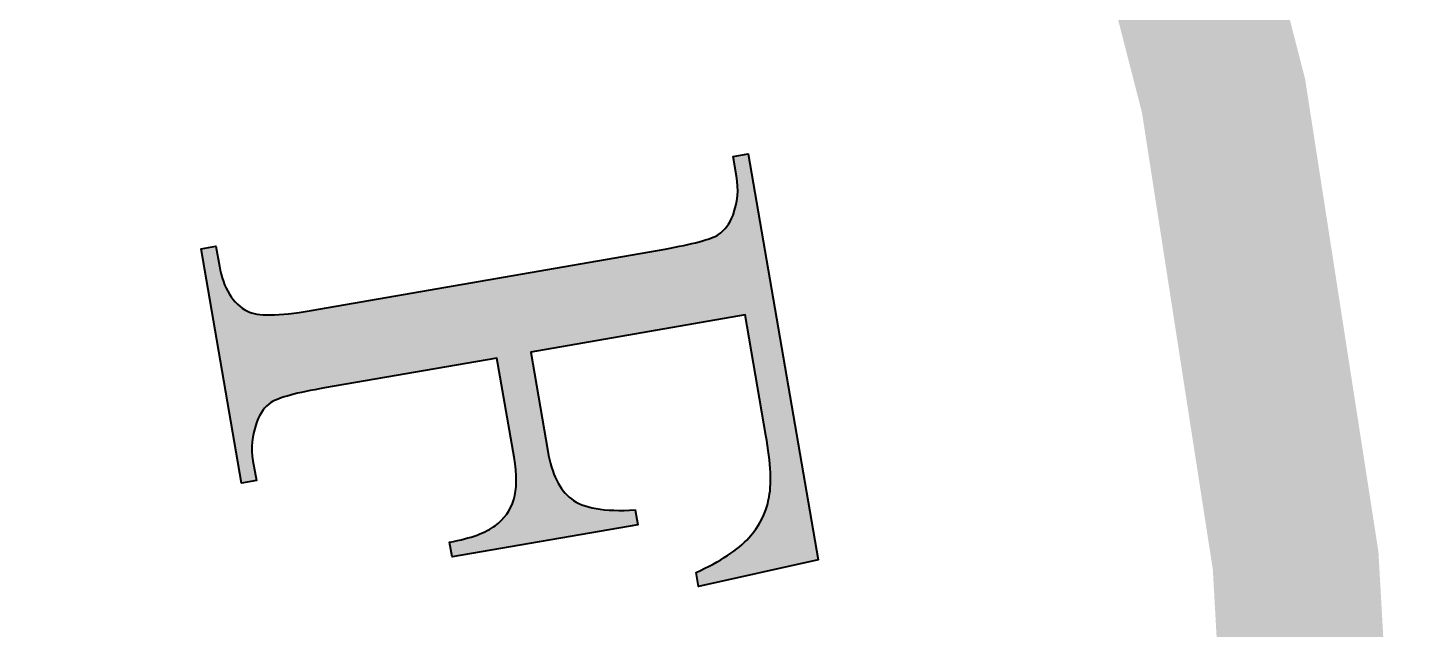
# Model space of a CAD drawing. Extents: x 144 to 1038, y -1303 to 267.
# Drawn here: x 211.304 to 213.599, y 163.349 to 164.351 of the extents above; entities that cross this region are included whole.
import ezdxf

# ---------------------------------------------------------------- set-up
doc = ezdxf.new("R2010")
doc.units = 0
doc.header["$LTSCALE"] = 100
doc.layers.get('0').update_dxf_attribs({"linetype": 'CONTINUOUS'})
doc.layers.add('L18', color=4, linetype='CONTINUOUS')

# ---------------------------------------------------------------- blocks, each defined once
blk = doc.blocks.new('Statelogo_bw')
at = {"layer": 'L18'}
h = blk.add_hatch(color=256, dxfattribs=at)
edge = h.paths.add_edge_path()
edge.add_spline(control_points=[(-515.4716, -46.8921), (-515.463, -46.9426), (-515.4607, -46.9821), (-515.467, -47.0077), (-515.467, -47.0077), (-515.4718, -47.033), (-515.4846, -47.0566), (-515.5026, -47.0766), (-515.5026, -47.0766), (-515.5218, -47.0983), (-515.5534, -47.1191), (-515.5974, -47.139), (-515.5974, -47.139), (-515.5974, -47.139), (-515.593, -47.1642), (-515.593, -47.1642), (-515.593, -47.1642), (-515.593, -47.1642), (-515.3779, -47.1161), (-515.3779, -47.1161), (-515.3779, -47.1161), (-515.3779, -47.1161), (-515.504, -46.385), (-515.504, -46.385), (-515.504, -46.385), (-515.504, -46.385), (-515.5308, -46.3897), (-515.5308, -46.3897), (-515.5308, -46.3897), (-515.5308, -46.3897), (-515.5246, -46.4254), (-515.5246, -46.4254), (-515.5246, -46.4254), (-515.5205, -46.4491), (-515.5226, -46.4724), (-515.531, -46.4953), (-515.531, -46.4953), (-515.5373, -46.5117), (-515.5462, -46.5225), (-515.557, -46.5304), (-515.557, -46.5304), (-515.5708, -46.539), (-515.6045, -46.5479), (-515.6535, -46.5564), (-515.6535, -46.5564), (-515.6535, -46.5564), (-516.2909, -46.6671), (-516.2909, -46.6671), (-516.2909, -46.6671), (-516.3503, -46.6774), (-516.3885, -46.6779), (-516.4054, -46.6686), (-516.4054, -46.6686), (-516.4322, -46.6548), (-516.4492, -46.6272), (-516.4561, -46.5871), (-516.4561, -46.5871), (-516.4561, -46.5871), (-516.4623, -46.5514), (-516.4623, -46.5514), (-516.4623, -46.5514), (-516.4623, -46.5514), (-516.4891, -46.556), (-516.4891, -46.556), (-516.4891, -46.556), (-516.4891, -46.556), (-516.4163, -46.9781), (-516.4163, -46.9781), (-516.4163, -46.9781), (-516.4163, -46.9781), (-516.3895, -46.9734), (-516.3895, -46.9734), (-516.3895, -46.9734), (-516.3895, -46.9734), (-516.3957, -46.9378), (-516.3957, -46.9378), (-516.3957, -46.9378), (-516.3995, -46.9155), (-516.3974, -46.8922), (-516.3892, -46.8693), (-516.3892, -46.8693), (-516.383, -46.8514), (-516.3742, -46.8407), (-516.3633, -46.8327), (-516.3633, -46.8327), (-516.3495, -46.8241), (-516.3158, -46.8152), (-516.2668, -46.8067), (-516.2668, -46.8067), (-516.2668, -46.8067), (-515.9562, -46.7528), (-515.9562, -46.7528), (-515.9562, -46.7528), (-515.9562, -46.7528), (-515.9255, -46.9312), (-515.9255, -46.9312), (-515.9255, -46.9312), (-515.9199, -46.9639), (-515.92, -46.9899), (-515.926, -47.0078), (-515.926, -47.0078), (-515.9319, -47.0271), (-515.9429, -47.0428), (-515.9593, -47.0548), (-515.9593, -47.0548), (-515.9756, -47.0669), (-516.0028, -47.0777), (-516.0414, -47.0844), (-516.0414, -47.0844), (-516.0414, -47.0844), (-516.0367, -47.1111), (-516.0367, -47.1111), (-516.0367, -47.1111), (-516.0367, -47.1111), (-515.7025, -47.0531), (-515.7025, -47.0531), (-515.7025, -47.0531), (-515.7025, -47.0531), (-515.7071, -47.0264), (-515.7071, -47.0264), (-515.7071, -47.0264), (-515.7631, -47.03), (-515.8011, -47.0228), (-515.8222, -47.0066), (-515.8222, -47.0066), (-515.8434, -46.9904), (-515.8574, -46.9622), (-515.8646, -46.9206), (-515.8646, -46.9206), (-515.8646, -46.9206), (-515.8954, -46.7422), (-515.8954, -46.7422), (-515.8954, -46.7422), (-515.8954, -46.7422), (-515.5091, -46.6752), (-515.5091, -46.6752), (-515.5091, -46.6752), (-515.5091, -46.6752), (-515.4716, -46.8921), (-515.4716, -46.8921)], knot_values=[0, 0, 0, 0, 0.028571, 0.028571, 0.028571, 0.028571, 0.057143, 0.057143, 0.057143, 0.057143, 0.085714, 0.085714, 0.085714, 0.085714, 0.114286, 0.114286, 0.114286, 0.114286, 0.142857, 0.142857, 0.142857, 0.142857, 0.171429, 0.171429, 0.171429, 0.171429, 0.2, 0.2, 0.2, 0.2, 0.228571, 0.228571, 0.228571, 0.228571, 0.257143, 0.257143, 0.257143, 0.257143, 0.285714, 0.285714, 0.285714, 0.285714, 0.314286, 0.314286, 0.314286, 0.314286, 0.342857, 0.342857, 0.342857, 0.342857, 0.371429, 0.371429, 0.371429, 0.371429, 0.4, 0.4, 0.4, 0.4, 0.428571, 0.428571, 0.428571, 0.428571, 0.457143, 0.457143, 0.457143, 0.457143, 0.485714, 0.485714, 0.485714, 0.485714, 0.514286, 0.514286, 0.514286, 0.514286, 0.542857, 0.542857, 0.542857, 0.542857, 0.571429, 0.571429, 0.571429, 0.571429, 0.6, 0.6, 0.6, 0.6, 0.628571, 0.628571, 0.628571, 0.628571, 0.657143, 0.657143, 0.657143, 0.657143, 0.685714, 0.685714, 0.685714, 0.685714, 0.714286, 0.714286, 0.714286, 0.714286, 0.742857, 0.742857, 0.742857, 0.742857, 0.771429, 0.771429, 0.771429, 0.771429, 0.8, 0.8, 0.8, 0.8, 0.828571, 0.828571, 0.828571, 0.828571, 0.857143, 0.857143, 0.857143, 0.857143, 0.885714, 0.885714, 0.885714, 0.885714, 0.914286, 0.914286, 0.914286, 0.914286, 0.942857, 0.942857, 0.942857, 0.942857, 0.971429, 0.971429, 0.971429, 0.971429, 1, 1, 1, 1], degree=3, periodic=0)
at = {"layer": 'L18', "const_width": 0.3}
blk.add_lwpolyline([(-531.1029, -51.5711, 91.280282), (-531.2504, -51.2199, 0.010955)], format="xyb", close=True, dxfattribs=at)
at = {"layer": 'L18', "lineweight": 40}
blk.add_open_spline([(-515.4716, -46.8921), (-515.463, -46.9426), (-515.4607, -46.9821), (-515.467, -47.0077), (-515.467, -47.0077), (-515.4718, -47.033), (-515.4846, -47.0566), (-515.5026, -47.0766), (-515.5026, -47.0766), (-515.5218, -47.0983), (-515.5534, -47.1191), (-515.5974, -47.139), (-515.5974, -47.139), (-515.5974, -47.139), (-515.593, -47.1642), (-515.593, -47.1642), (-515.593, -47.1642), (-515.593, -47.1642), (-515.3779, -47.1161), (-515.3779, -47.1161), (-515.3779, -47.1161), (-515.3779, -47.1161), (-515.504, -46.385), (-515.504, -46.385), (-515.504, -46.385), (-515.504, -46.385), (-515.5308, -46.3897), (-515.5308, -46.3897), (-515.5308, -46.3897), (-515.5308, -46.3897), (-515.5246, -46.4254), (-515.5246, -46.4254), (-515.5246, -46.4254), (-515.5205, -46.4491), (-515.5226, -46.4724), (-515.531, -46.4953), (-515.531, -46.4953), (-515.5373, -46.5117), (-515.5462, -46.5225), (-515.557, -46.5304), (-515.557, -46.5304), (-515.5708, -46.539), (-515.6045, -46.5479), (-515.6535, -46.5564), (-515.6535, -46.5564), (-515.6535, -46.5564), (-516.2909, -46.6671), (-516.2909, -46.6671), (-516.2909, -46.6671), (-516.3503, -46.6774), (-516.3885, -46.6779), (-516.4054, -46.6686), (-516.4054, -46.6686), (-516.4322, -46.6548), (-516.4492, -46.6272), (-516.4561, -46.5871), (-516.4561, -46.5871), (-516.4561, -46.5871), (-516.4623, -46.5514), (-516.4623, -46.5514), (-516.4623, -46.5514), (-516.4623, -46.5514), (-516.4891, -46.556), (-516.4891, -46.556), (-516.4891, -46.556), (-516.4891, -46.556), (-516.4163, -46.9781), (-516.4163, -46.9781), (-516.4163, -46.9781), (-516.4163, -46.9781), (-516.3895, -46.9734), (-516.3895, -46.9734), (-516.3895, -46.9734), (-516.3895, -46.9734), (-516.3957, -46.9378), (-516.3957, -46.9378), (-516.3957, -46.9378), (-516.3995, -46.9155), (-516.3974, -46.8922), (-516.3892, -46.8693), (-516.3892, -46.8693), (-516.383, -46.8514), (-516.3742, -46.8407), (-516.3633, -46.8327), (-516.3633, -46.8327), (-516.3495, -46.8241), (-516.3158, -46.8152), (-516.2668, -46.8067), (-516.2668, -46.8067), (-516.2668, -46.8067), (-515.9562, -46.7528), (-515.9562, -46.7528), (-515.9562, -46.7528), (-515.9562, -46.7528), (-515.9255, -46.9312), (-515.9255, -46.9312), (-515.9255, -46.9312), (-515.9199, -46.9639), (-515.92, -46.9899), (-515.926, -47.0078), (-515.926, -47.0078), (-515.9319, -47.0271), (-515.9429, -47.0428), (-515.9593, -47.0548), (-515.9593, -47.0548), (-515.9756, -47.0669), (-516.0028, -47.0777), (-516.0414, -47.0844), (-516.0414, -47.0844), (-516.0414, -47.0844), (-516.0367, -47.1111), (-516.0367, -47.1111), (-516.0367, -47.1111), (-516.0367, -47.1111), (-515.7025, -47.0531), (-515.7025, -47.0531), (-515.7025, -47.0531), (-515.7025, -47.0531), (-515.7071, -47.0264), (-515.7071, -47.0264), (-515.7071, -47.0264), (-515.7631, -47.03), (-515.8011, -47.0228), (-515.8222, -47.0066), (-515.8222, -47.0066), (-515.8434, -46.9904), (-515.8574, -46.9622), (-515.8646, -46.9206), (-515.8646, -46.9206), (-515.8646, -46.9206), (-515.8954, -46.7422), (-515.8954, -46.7422), (-515.8954, -46.7422), (-515.8954, -46.7422), (-515.5091, -46.6752), (-515.5091, -46.6752), (-515.5091, -46.6752), (-515.5091, -46.6752), (-515.4716, -46.8921), (-515.4716, -46.8921)], degree=3, knots=[0, 0, 0, 0, 0.028571, 0.028571, 0.028571, 0.028571, 0.057143, 0.057143, 0.057143, 0.057143, 0.085714, 0.085714, 0.085714, 0.085714, 0.114286, 0.114286, 0.114286, 0.114286, 0.142857, 0.142857, 0.142857, 0.142857, 0.171429, 0.171429, 0.171429, 0.171429, 0.2, 0.2, 0.2, 0.2, 0.228571, 0.228571, 0.228571, 0.228571, 0.257143, 0.257143, 0.257143, 0.257143, 0.285714, 0.285714, 0.285714, 0.285714, 0.314286, 0.314286, 0.314286, 0.314286, 0.342857, 0.342857, 0.342857, 0.342857, 0.371429, 0.371429, 0.371429, 0.371429, 0.4, 0.4, 0.4, 0.4, 0.428571, 0.428571, 0.428571, 0.428571, 0.457143, 0.457143, 0.457143, 0.457143, 0.485714, 0.485714, 0.485714, 0.485714, 0.514286, 0.514286, 0.514286, 0.514286, 0.542857, 0.542857, 0.542857, 0.542857, 0.571429, 0.571429, 0.571429, 0.571429, 0.6, 0.6, 0.6, 0.6, 0.628571, 0.628571, 0.628571, 0.628571, 0.657143, 0.657143, 0.657143, 0.657143, 0.685714, 0.685714, 0.685714, 0.685714, 0.714286, 0.714286, 0.714286, 0.714286, 0.742857, 0.742857, 0.742857, 0.742857, 0.771429, 0.771429, 0.771429, 0.771429, 0.8, 0.8, 0.8, 0.8, 0.828571, 0.828571, 0.828571, 0.828571, 0.857143, 0.857143, 0.857143, 0.857143, 0.885714, 0.885714, 0.885714, 0.885714, 0.914286, 0.914286, 0.914286, 0.914286, 0.942857, 0.942857, 0.942857, 0.942857, 0.971429, 0.971429, 0.971429, 0.971429, 1, 1, 1, 1], dxfattribs=at)

msp = doc.modelspace()

# ---------------------------------------------------------------- block references
at = {"color": 252, "xscale": 0.9246558021744917, "yscale": 0.9246558021744917, "zscale": 0.924655802174492}
msp.add_blockref('Statelogo_bw', (689.1678, 207.0309), dxfattribs=at)

doc.saveas('drawing.dxf')
